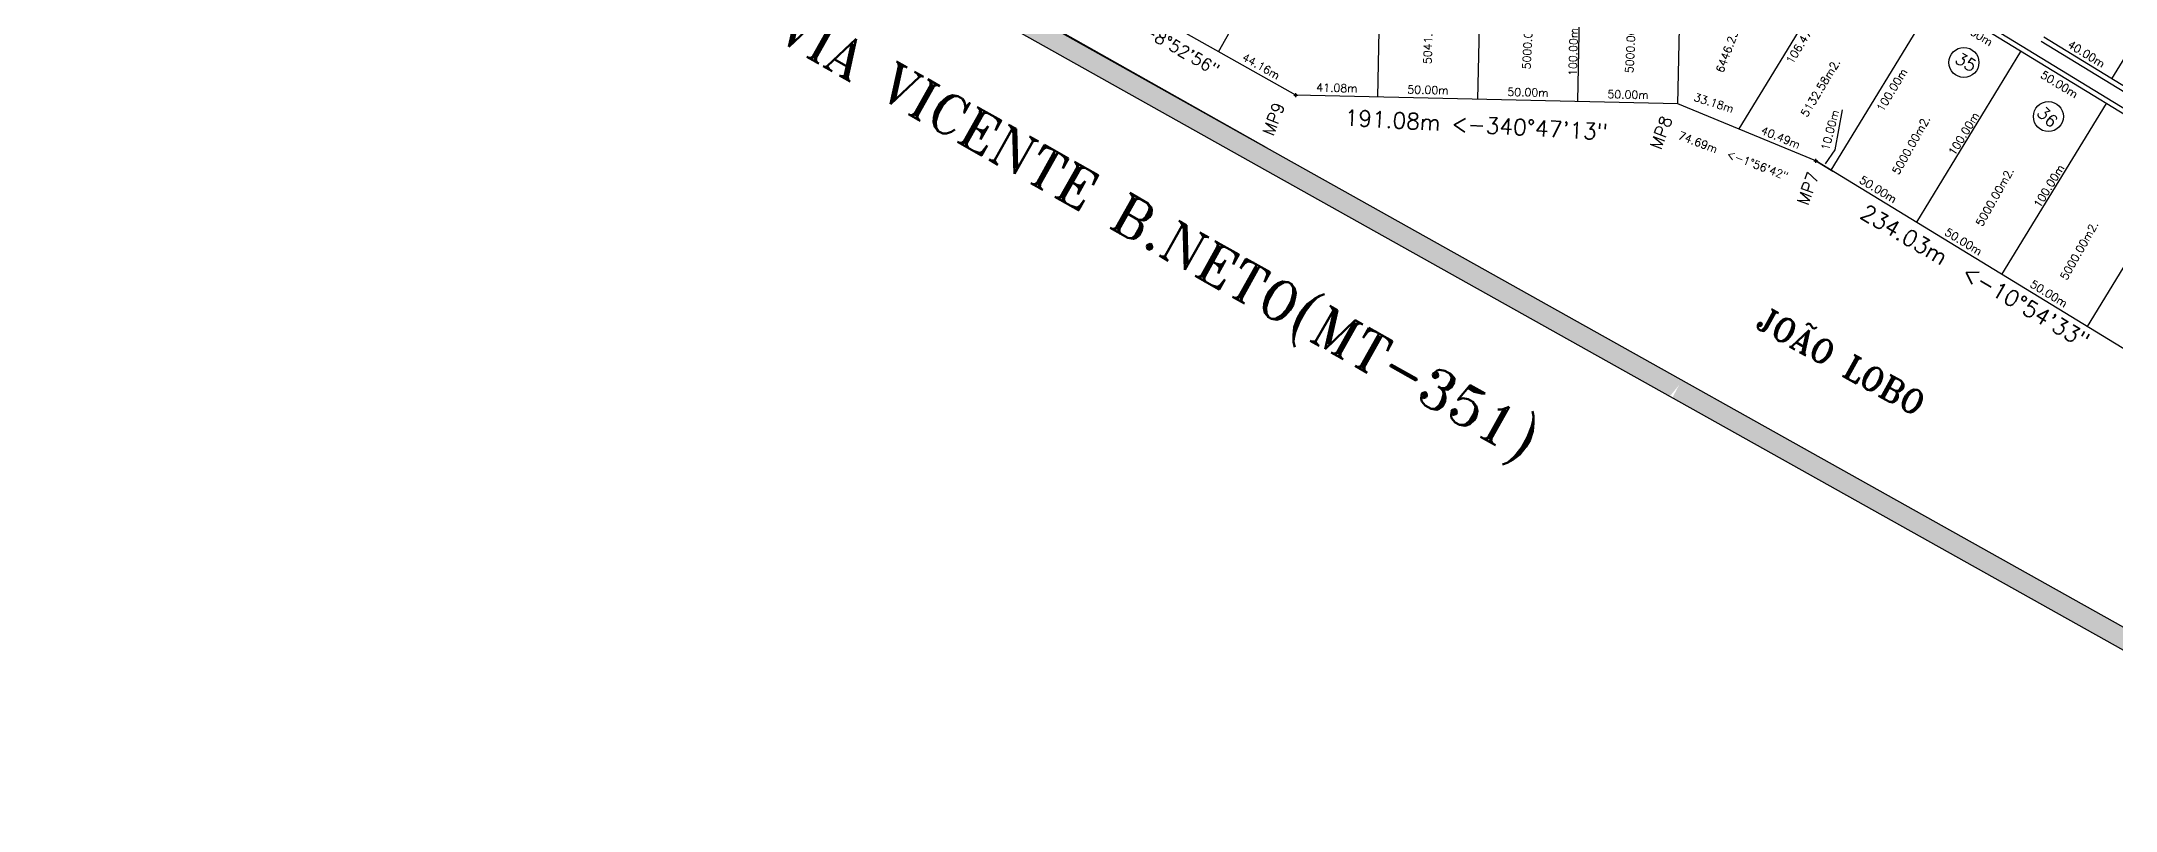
# Model space of a CAD drawing. Extents: x -23785941 to 8798891, y -8418521 to 21897894.
# Drawn here: x -26377 to -25340, y -3333 to -2949 of the extents above; entities that cross this region are included whole.
import ezdxf
from ezdxf.enums import TextEntityAlignment as Align

# ---------------------------------------------------------------- set-up
doc = ezdxf.new("R2010")
doc.units = 0
doc.header["$MEASUREMENT"] = 0
doc.header["$PDMODE"] = 34
doc.header["$PDSIZE"] = 1
doc.layers.get('0').update_dxf_attribs({"linetype": 'CONTINUOUS'})
doc.layers.add('CALCADA', color=3, linetype='CONTINUOUS')
doc.layers.add('REG60_100', color=2, linetype='CONTINUOUS')
doc.styles.add('1_5MM', font='romans.shx', dxfattribs={"height": 6})
doc.styles.add('1MM', font='romans.shx', dxfattribs={"height": 4})
doc.styles.add('2MM', font='romans.shx', dxfattribs={"height": 8})
doc.styles.add('3MM', font='romans.shx', dxfattribs={"height": 12})
doc.styles.add('5MM', font='romans.shx', dxfattribs={"height": 20})

msp = doc.modelspace()

# ---------------------------------------------------------------- hatches: boundary and pattern name
for points in [[(-25962.4, -2891), (-25967.6, -2899.5), (-25769.9, -3010.3), (-25769.9, -3010.3), (-25749.1, -3021.9), (-25743.3, -3013.7), (-25765, -3001.6)], [(-25743.3, -3013.7), (-25749.1, -3021.9), (-25563.2, -3126), (-25556.7, -3118.1)], [(-25557.2, -3117.8), (-25561.9, -3126.7), (-25422.9, -3204.5), (-25417.9, -3195.8)], [(-25417.9, -3195.8), (-25422.9, -3204.5), (-25193.3, -3333), (-25188.4, -3324.2)]]:
    msp.add_hatch(color=253).paths.add_polyline_path(points)

# ---------------------------------------------------------------- linework, layer by layer
for p, q in [((-26372.2, -2661.3), (-25765, -3001.6)), ((-26377.1, -2670), (-25769.9, -3010.3)), ((-25342.2, -2967.4), (-25238, -2796.7)), ((-25788.7, -2953.8), (-25738.6, -2864.8)), ((-25709.2, -2976.4), (-25706.9, -2873.8)), ((-25659.2, -2977.5), (-25656.9, -2877.5)), ((-25559.2, -2979.8), (-25557, -2879.8)), ((-25247.5, -3039.3), (-25495.2, -2888)), ((-25528.5, -2992.4), (-25473.1, -2901.6)), ((-25482.5, -3013), (-25430.4, -2927.6)), ((-25609.2, -2978.6), (-25608.3, -2936.5)), ((-25788.7, -2953.8), (-25788.7, -2953.8)), ((-25439.8, -3039), (-25387.7, -2953.7)), ((-25241.2, -3029.1), (-25376.3, -2946.6)), ((-25477, -2982.9), (-25480.8, -3002.8)), ((-25397.2, -3065.1), (-25345, -2979.7)), ((-25765, -3001.6), (-25188.4, -3324.2)), ((-25480.8, -3002.8), (-25485.6, -3009.8)), ((-25354.5, -3091.2), (-25302.4, -3005.8)), ((-25769.9, -3010.3), (-25193.3, -3333)), ((-25490.2, -3008.3), (-25481.7, -3013.5))]:
    msp.add_line(p, q)
at = {"color": 5}
for p, q in [((-25750.2, -2975.5), (-25890.6, -2896.4)), ((-25765, -3001.6), (-25905.3, -2922.5)), ((-25559.2, -2979.8), (-25750.2, -2975.5)), ((-25490.2, -3008.3), (-25559.2, -2979.8)), ((-25290.5, -3130.3), (-25490.2, -3008.3))]:
    msp.add_line(p, q, dxfattribs=at)
for centre in [(-25416.2, -2959.2), (-25374, -2986.2)]:
    msp.add_circle(centre, 7.5)
for p in [(-25750.2, -2975.5), (-25490.2, -3008.3)]:
    msp.add_point(p)
at = {"layer": 'CALCADA'}
for p, q in [((-25246.2, -3037.2), (-25493.9, -2885.9)), ((-25242.5, -3031.2), (-25377.6, -2948.7))]:
    msp.add_line(p, q, dxfattribs=at)

# ---------------------------------------------------------------- texts
at = {"color": 1, "style": '2MM'}
for s, height, rotation, p in [('161.09m  <-8%%d52\'56"', 6, 330.0095, (-25829.2, -2940.3)), ('191.08m <-340°47\'13"', 8, 356.8093, (-25660, -2990.3)), ('74.69m  <-1%%d56\'42"', 4, 339.0395, (-25531.5, -3005.8)), ('234.03m  <-10°54\'33"', 8, 329.5109, (-25410.6, -3066.1))]:
    msp.add_text(s, height=height, rotation=rotation, dxfattribs=at).set_placement(p, align=Align.MIDDLE)
at = {"style": '1MM'}
msp.add_text('50.00m', height=4, rotation=358.7084, dxfattribs=at).set_placement((-25684.1, -2972.9), align=Align.MIDDLE)
at = {"attachment_point": 1}
for s, insert, char_height, width, rotation, style in [('\\Fromant.shx;RODOVIA VICENTE B.NETO(MT-351)', (-26066.9, -2892.7), 20, 1075.403, 330.598, '5MM'), ('35', (-25418.1, -2953.8), 6, 3.251, 329.1569, '1_5MM'), ('36', (-25376.1, -2980.7), 6, 3.251, 316.738, '1_5MM'), ('\\Fromant.shx;JOÃO LOBO', (-25515.1, -3080.9), 12, 708.22, 330.9947, '3MM')]:
    msp.add_mtext(s, dxfattribs=dict(at, insert=insert, char_height=char_height, width=width, rotation=rotation, style=style))
at = {"color": 1, "char_height": 6, "attachment_point": 5, "rotation": 69.4954, "style": '1_5MM'}
for s, insert, width in [('MP9', (-25761.3, -2987.4), 42.764), ('MP8', (-25567.6, -2994.2), 51.767), ('MP7', (-25494.2, -3022.1), 54.58)]:
    msp.add_mtext(s, dxfattribs=dict(at, insert=insert, width=width))
at = {"layer": 'REG60_100', "style": '1MM'}
for s, rotation, p in [('5041.51m2.', 88.3228, (-25680.7, -2943.8)), ('5000.00m2.', 87.1381, (-25630.9, -2946.5)), ('5000.00m2.', 87.1381, (-25579.5, -2948.4)), ('6446.23  m2.', 69.4954, (-25528.8, -2947.3)), ('5132.58m2.', 58.8657, (-25485.2, -2973.5)), ('5000.00m2.', 60.5513, (-25439.8, -3002)), ('5000.00m2.', 60.5513, (-25398, -3027.9)), ('5000.00m2.', 60.5513, (-25355.8, -3054.7))]:
    msp.add_text(s, height=4, rotation=rotation, dxfattribs=at).set_placement(p, align=Align.BOTTOM_CENTER)
for s, rotation, p in [('100.00m', 88.7084, (-25611.5, -2953.9)), ('106.47m', 58.5862, (-25497.4, -2949.1)), ('50.00m', 328.5862, (-25411.1, -2944.1)), ('40.00m', 328.5862, (-25355, -2954.9)), ('44.16m', 330.6131, (-25767.5, -2961.1)), ('100.00m', 58.5862, (-25452.2, -2972.9)), ('50.00m', 328.5862, (-25368.5, -2970.1)), ('41.08m', 358.7084, (-25729.6, -2971.9)), ('50.00m', 358.7084, (-25684.1, -2972.9)), ('50.00m', 358.7084, (-25634.1, -2974.1)), ('50.00m', 358.7084, (-25584.1, -2975.2)), ('33.18m', 342.3531, (-25541.2, -2979.4)), ('10.00m', 75.4308, (-25483.1, -2993)), ('100.00m', 58.5862, (-25416.3, -2994.8)), ('40.49m', 337.5504, (-25507.8, -2996.7)), ('50.00m', 328.5862, (-25459.1, -3022.6)), ('100.00m', 58.5862, (-25373.7, -3020.9)), ('50.00m', 328.5862, (-25416.4, -3048.7)), ('50.00m', 328.5862, (-25373.7, -3074.7))]:
    msp.add_text(s, height=4, rotation=rotation, dxfattribs=at).set_placement(p, align=Align.MIDDLE)

doc.saveas('drawing.dxf')
